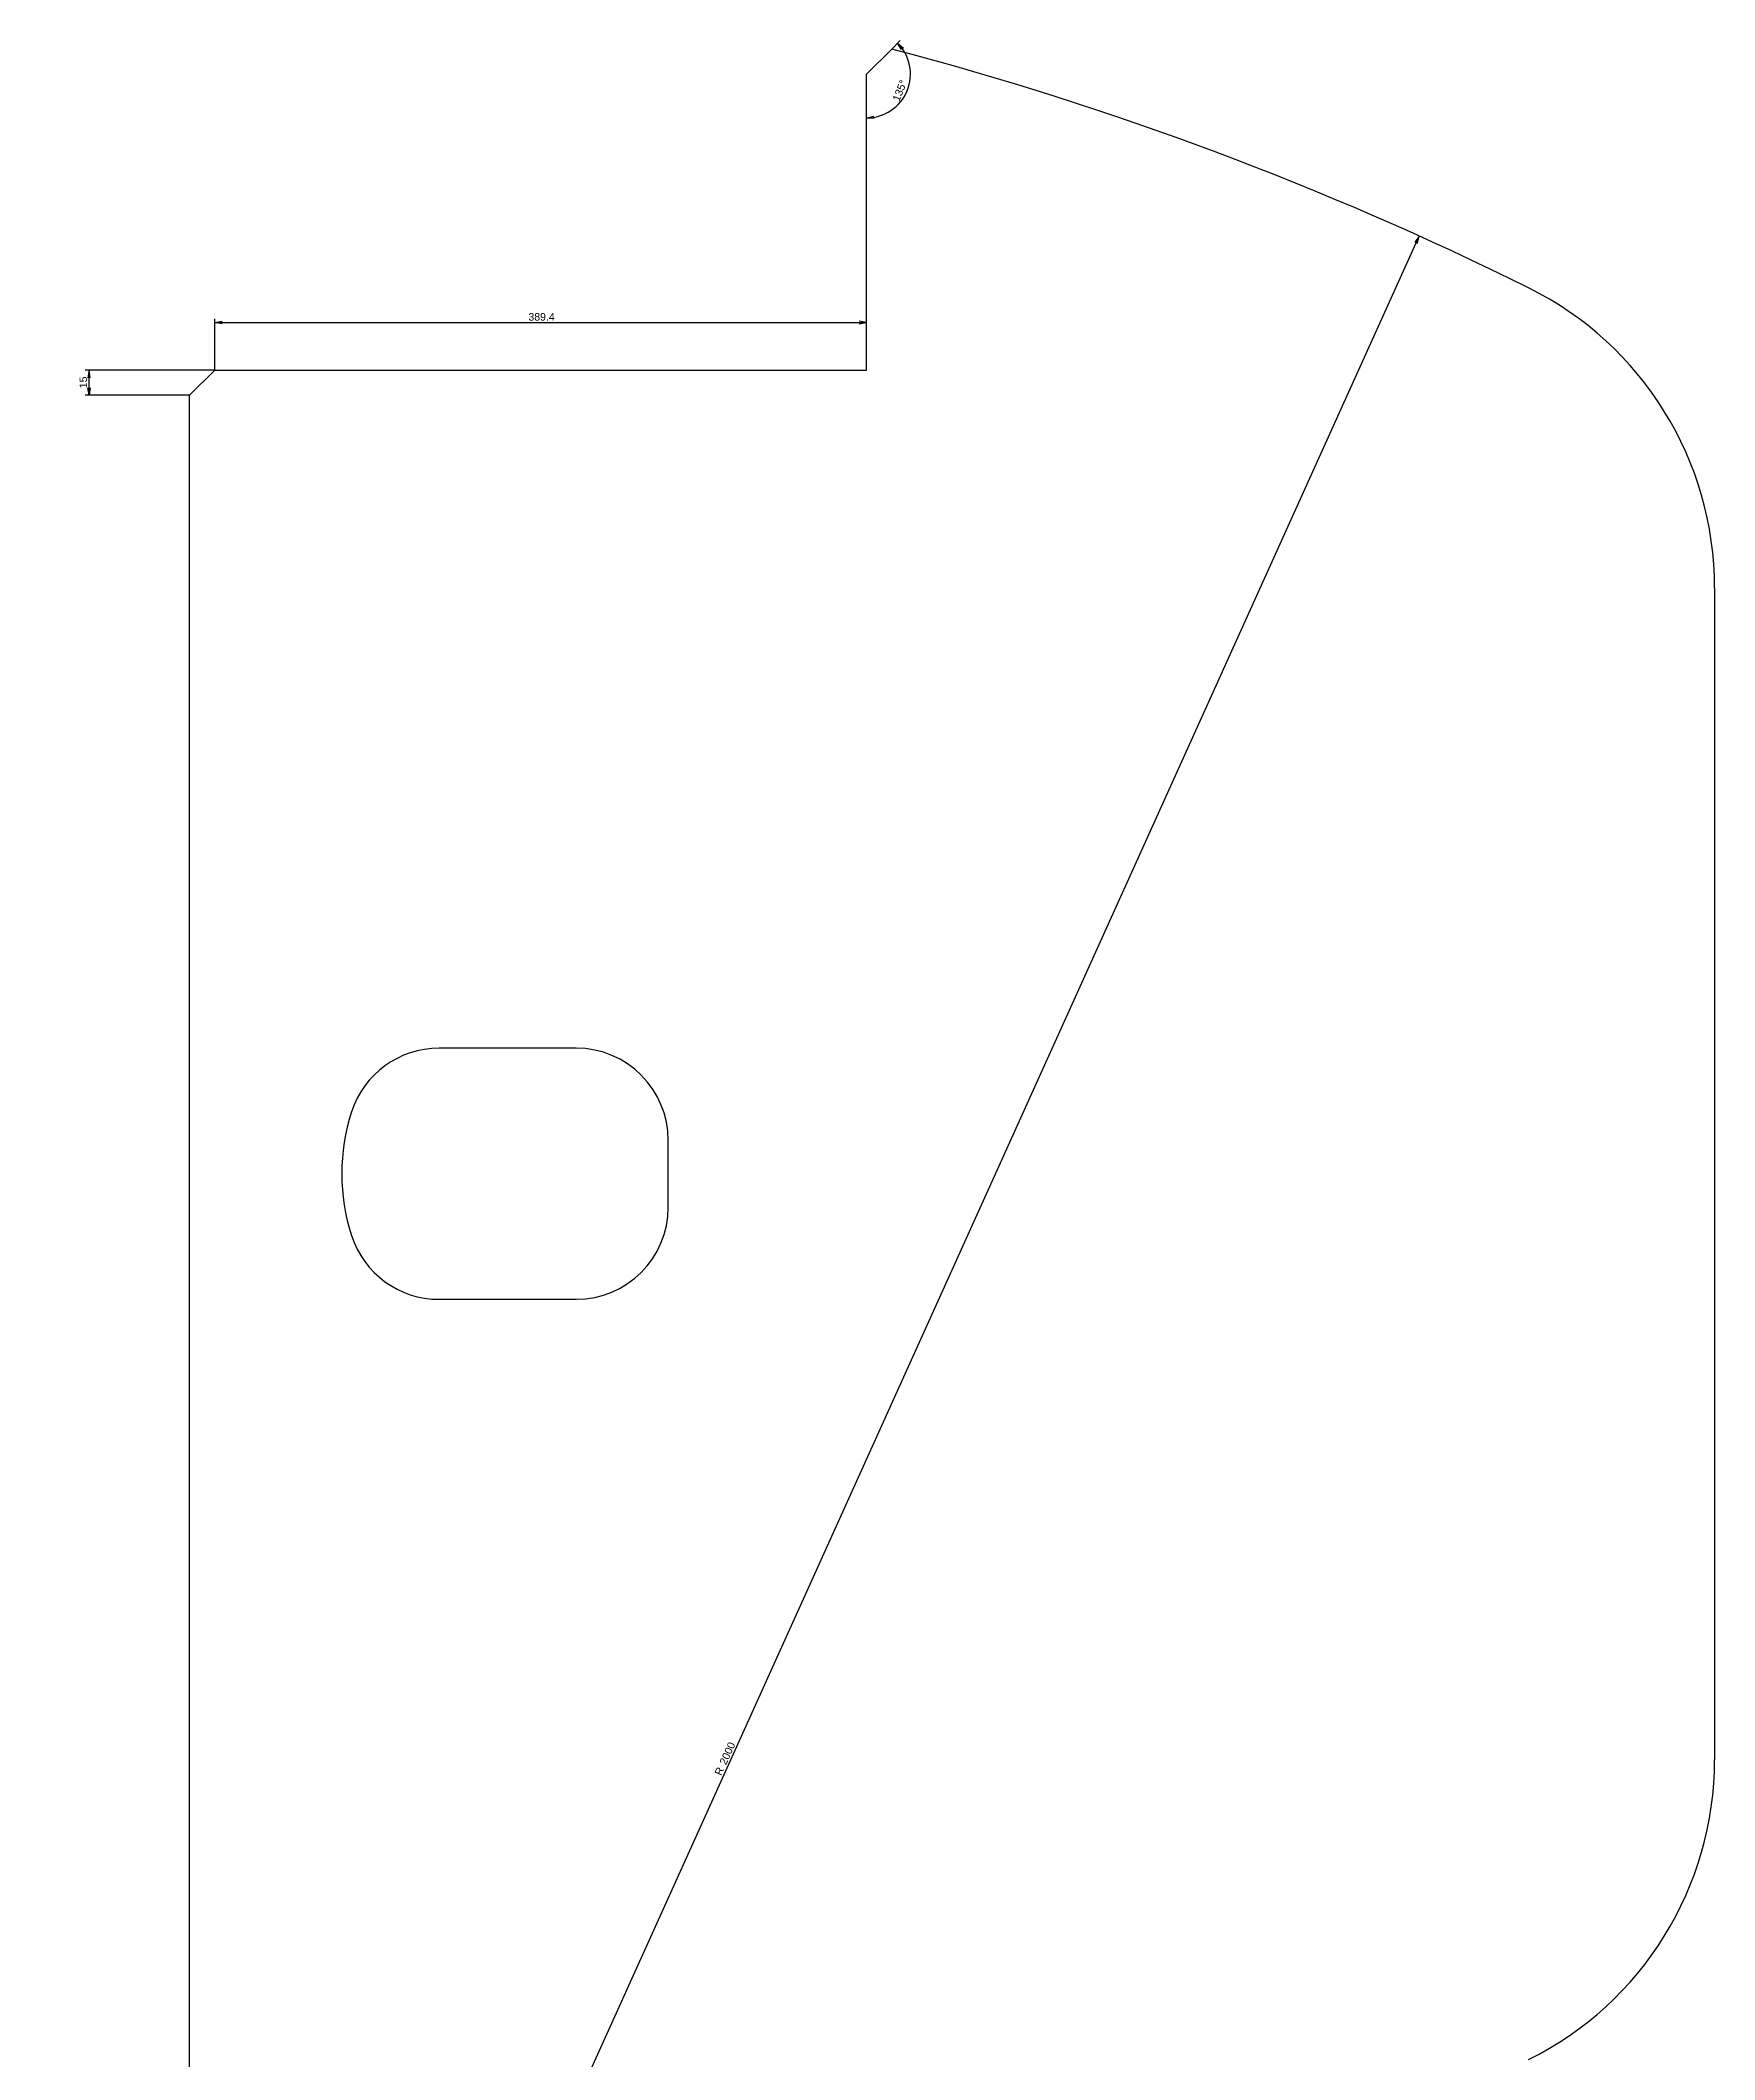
# Model space of a CAD drawing. Header units: millimetres. Extents: x 0 to 1000, y -1262 to 677.
# Drawn here: x 0 to 1000, y -529 to 677 of the extents above; entities that cross this region are included whole.
import ezdxf
from ezdxf.enums import TextEntityAlignment as Align

# ---------------------------------------------------------------- set-up
doc = ezdxf.new("R2010")
doc.units = ezdxf.units.MM
doc.layers.add('Default', color=7, linetype='Continuous')
doc.layers.add('DV1_Default', color=7, linetype='Continuous')
doc.styles.add('SEACAD_Arial', font='arial.ttf')
doc.dimstyles.new('JIS_(mm)', dxfattribs={"dimtxt": 4.5, "dimasz": 4.5, "dimexe": 2.25, "dimexo": 0, "dimgap": 1.125, "dimtad": 1, "dimdsep": 46, "dimtxsty": 'SEACAD_Arial', "dimblk1": '_SE_OPEN', "dimblk2": '_SE_OPEN', "dimsah": 1, "dimcen": 2.25, "dimadec": 0, "dimazin": 0, "dimtfac": 0.5, "dimtmove": 0, "dimatfit": 3, "dimfxl": 1, "dimarcsym": 0})

# ---------------------------------------------------------------- blocks, each defined once
blk = doc.blocks.new('DMBLK41')
at = {"layer": 'Default', "color": 7, "linetype": 'Continuous'}
for p, q in [((104.1, 480), (26.8, 480)), ((29.1, 465), (29.1, 480)), ((89.1, 465), (26.8, 465))]:
    blk.add_line(p, q, dxfattribs=at)
for points in [[(29.8, 475.5), (29.1, 480), (28.3, 475.5)], [(29.8, 469.5), (29.1, 465), (28.3, 469.5)]]:
    blk.add_lwpolyline(points, dxfattribs=at)
at = {"layer": 'Default', "color": 7, "linetype": 'Continuous', "style": 'SEACAD_Arial'}
blk.add_text('15', height=4.5, rotation=90, dxfattribs=at).set_placement((23.4, 469.2), align=Align.TOP_LEFT)
blk = doc.blocks.new('_SE_OPEN')
at = {"color": 0}
for p, q in [((-1, 0.1665), (0, 0)), ((0, 0), (-1, -0.1665)), ((0, 0), (-1, 0))]:
    blk.add_line(p, q, dxfattribs=at)
blk = doc.blocks.new('DMBLK43')
at = {"layer": 'Default', "color": 7, "linetype": 'Continuous'}
blk.add_line((508.5, 671.8), (513.6, 677), dxfattribs=at)
for points in [[(514.4, 671.5), (512, 675.4), (515.5, 672.4)], [(498, 630.3), (493.5, 630.6), (497.9, 631.8)]]:
    blk.add_lwpolyline(points, dxfattribs=at)
blk.add_arc((493.5, 656.9), 26.2, 270, 45, dxfattribs=at)
at = {"layer": 'Default', "color": 7, "linetype": 'Continuous', "style": 'SEACAD_Arial'}
blk.add_text('135°', height=4.5, rotation=68.2967, dxfattribs=at).set_placement((508.8, 641.8), align=Align.TOP_LEFT)
blk = doc.blocks.new('DMBLK44')
at = {"layer": 'Default', "color": 7, "linetype": 'Continuous'}
blk.add_line((0, -1262.5), (823.6, 560.1), dxfattribs=at)
blk.add_lwpolyline([(822.4, 555.7), (823.6, 560.1), (821, 556.3)], dxfattribs=at)
at = {"layer": 'Default', "color": 7, "linetype": 'Continuous', "style": 'SEACAD_Arial'}
for s, p in [('2000', (405.4, -351.7)), ('R', (402.5, -358))]:
    blk.add_text(s, height=4.5, rotation=65.6829, dxfattribs=at).set_placement(p, align=Align.TOP_LEFT)
blk = doc.blocks.new('DMBLK45')
at = {"layer": 'Default', "color": 7, "linetype": 'Continuous'}
for p, q in [((104.1, 480), (104.1, 510.7)), ((104.1, 508.5), (493.5, 508.5)), ((493.5, 480), (493.5, 510.7))]:
    blk.add_line(p, q, dxfattribs=at)
for points in [[(108.6, 507.7), (104.1, 508.5), (108.6, 509.2)], [(489, 507.7), (493.5, 508.5), (489, 509.2)]]:
    blk.add_lwpolyline(points, dxfattribs=at)
at = {"layer": 'Default', "color": 7, "linetype": 'Continuous', "style": 'SEACAD_Arial'}
blk.add_text('389.4', height=4.5, dxfattribs=at).set_placement((291.5, 514.1), align=Align.TOP_LEFT)

msp = doc.modelspace()

# ---------------------------------------------------------------- linework, layer by layer
at = {"layer": 'Default', "color": 7, "linetype": 'Continuous'}
for p, q in [((493.5, 656.864), (508.471, 671.835)), ((89.1, 465), (104.1, 480)), ((1000, 350.002), (1000, -350.002))]:
    msp.add_line(p, q, dxfattribs=at)
at = {"layer": 'DV1_Default', "color": 7, "linetype": 'Continuous'}
for p, q in [((493.5, 480), (493.5, 656.864)), ((104.1, 480), (493.5, 480)), ((89.1, -651.869), (89.1, 465)), ((320, 75), (238.153, 75)), ((375, -20), (375, 20)), ((238.153, -75), (320, -75))]:
    msp.add_line(p, q, dxfattribs=at)
for centre, radius, start, end in [((0, -1262.45), 2000, 63.6122, 75.271724), ((800, 350.002), 200, 0, 63.6122), ((238.153, 20), 55, 90, 162.079787), ((320, 20), 55, 0, 90), ((300, 0), 120, 162.079787, 197.920213), ((320, -20), 55, 270, 0), ((238.153, -20), 55, 197.920213, 270), ((800, -350.002), 200, 296.3878, 0)]:
    msp.add_arc(centre, radius, start, end, dxfattribs=at)

# ---------------------------------------------------------------- dimensions: what is measured, and where the dimension line sits
at = {"layer": 'Default', "color": 7, "linetype": 'Continuous'}
dim = msp.add_angular_dim_2l(base=(517.73, 646.828), line1=((493.5, 656.864), (493.5, 480)), line2=((493.5, 656.864), (508.471, 671.835)), text='\\A1;<>', dimstyle='JIS_(mm)', override={"dimtolj": 1}, dxfattribs=at)
dim.commit()
dim.dimension.update_dxf_attribs({"geometry": 'DMBLK43', "text_midpoint": (517.73, 646.828), "dimtype": 162})
dim = msp.add_radius_dim(center=(0, -1262.45), mpoint=(823.572, 560.111), text='\\A1;<>', dimstyle='JIS_(mm)', override={"dimtolj": 1}, dxfattribs=at)
dim.commit()
dim.dimension.update_dxf_attribs({"geometry": 'DMBLK44', "text_midpoint": (411.786, -351.17), "dimtype": 164})
for base, p1, p2, angle, picture, middle, dimtype in [((104.1, 508.454), (104.1, 480), (493.5, 480), 0, 'DMBLK45', (298.8, 508.454), 161), ((29.072, 480), (89.1, 465), (104.1, 480), 90, 'DMBLK41', (29.072, 472.5), 160)]:
    dim = msp.add_linear_dim(base=base, p1=p1, p2=p2, angle=angle, text='\\A1;<>', dimstyle='JIS_(mm)', dxfattribs=at)
    dim.commit()
    dim.dimension.update_dxf_attribs({"geometry": picture, "text_midpoint": middle, "dimtype": dimtype})

doc.saveas('drawing.dxf')
